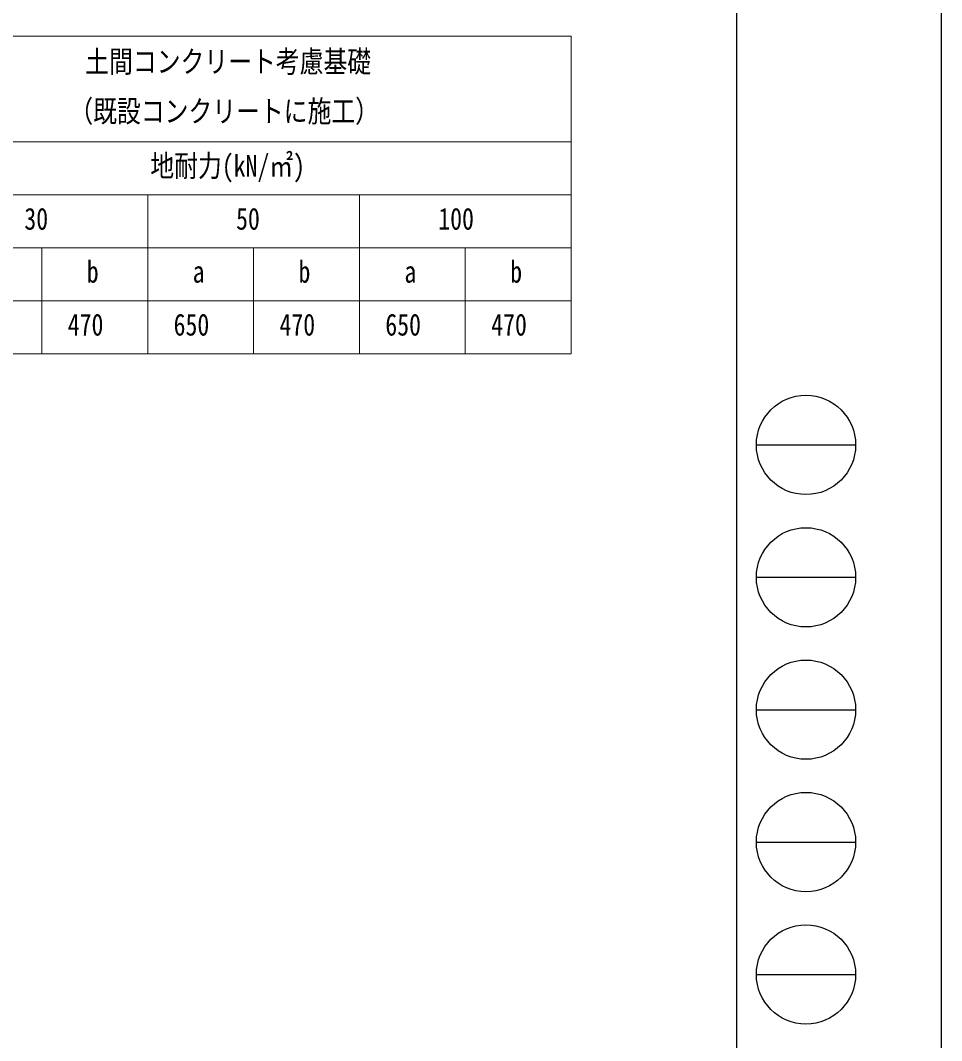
# Model space of a CAD drawing. Units: millimetres, scale not verified. Extents: x -10512 to 10512, y -7425 to 7425.
# Drawn here: x 7032 to 10512, y -3875 to -21 of the extents above; entities that cross this region are included whole.
import ezdxf
from ezdxf.enums import TextEntityAlignment as Align

# ---------------------------------------------------------------- set-up
doc = ezdxf.new("R2010")
doc.units = ezdxf.units.MM
doc.header["$LTSCALE"] = 30
doc.layers.add('0-2_TABLE1', color=7, linetype='Continuous', lineweight=18)
doc.layers.add('0-8_YKK_ZWAK', color=7, linetype='Continuous')
doc.styles.add('ＭＳ ゴシック', font='')
doc.styles.get('ＭＳ ゴシック').set_extended_font_data('MS Gothic')

msp = doc.modelspace()

# ---------------------------------------------------------------- linework, layer by layer
at = {"layer": '0-2_TABLE1'}
for p, q in [((3312.73, -80.35), (9112.73, -80.35)), ((4312.73, -480.35), (9112.73, -480.35)), ((4312.73, -680.35), (9112.73, -680.35)), ((7512.73, -680.35), (7512.73, -1280.35)), ((8312.73, -680.35), (8312.73, -1280.35)), ((4312.73, -880.35), (9112.73, -880.35)), ((7112.73, -880.35), (7112.73, -1280.35)), ((7912.73, -880.35), (7912.73, -1280.35)), ((8712.73, -880.35), (8712.73, -1280.35))]:
    msp.add_line(p, q, dxfattribs=at)
for points in [[(9112.73, -80.35), (9112.73, -880.35), (9112.73, -1080.35), (9112.73, -1280.35)], [(3312.73, -1080.35), (4312.73, -1080.35), (9112.73, -1080.35)], [(3312.73, -1280.35), (3812.73, -1280.35), (4312.73, -1280.35), (6712.73, -1280.35), (9112.73, -1280.35)]]:
    msp.add_lwpolyline(points, dxfattribs=at)
at = {"layer": '0-8_YKK_ZWAK'}
for p, q in [((9737.55, 6937.5), (9737.55, -6312.5)), ((9812.55, -1625), (10187.55, -1625)), ((9812.55, -2125), (10187.55, -2125)), ((9812.55, -2625), (10187.55, -2625)), ((9812.55, -3125), (10187.55, -3125)), ((9812.55, -3625), (10187.55, -3625))]:
    msp.add_line(p, q, dxfattribs=at)
msp.add_lwpolyline([(-10512.5, -7425), (10512.5, -7425), (10512.5, 7425), (-10512.5, 7425)], close=True, dxfattribs=at)
for centre in [(10000.05, -1625), (10000.05, -2125), (10000.05, -2625), (10000.05, -3125), (10000.05, -3625)]:
    msp.add_circle(centre, 187.5, dxfattribs=at)

# ---------------------------------------------------------------- texts
at = {"layer": '0-2_TABLE1', "style": 'ＭＳ ゴシック', "width": 0.8}
for s, p in [('土間コンクリート考慮基礎', (7276.73, -242.85)), ('（既設コンクリートに施工）', (7216.73, -430.35)), ('地耐力(kN/㎡)', (7522.73, -636.6)), ('30', (7046.73, -836.6)), ('50', (7846.73, -836.6)), ('100', (8610.73, -836.6)), ('b', (7282.73, -1036.6)), ('a', (7682.73, -1036.6)), ('b', (8082.73, -1036.6)), ('a', (8482.73, -1036.6)), ('b', (8882.73, -1036.6)), ('470', (7210.73, -1236.6)), ('650', (7610.73, -1236.6)), ('470', (8010.73, -1236.6)), ('650', (8410.73, -1236.6)), ('470', (8810.73, -1236.6))]:
    msp.add_text(s, height=82.48, dxfattribs=at).set_placement(p, align=Align.BOTTOM_LEFT)

doc.saveas('drawing.dxf')
